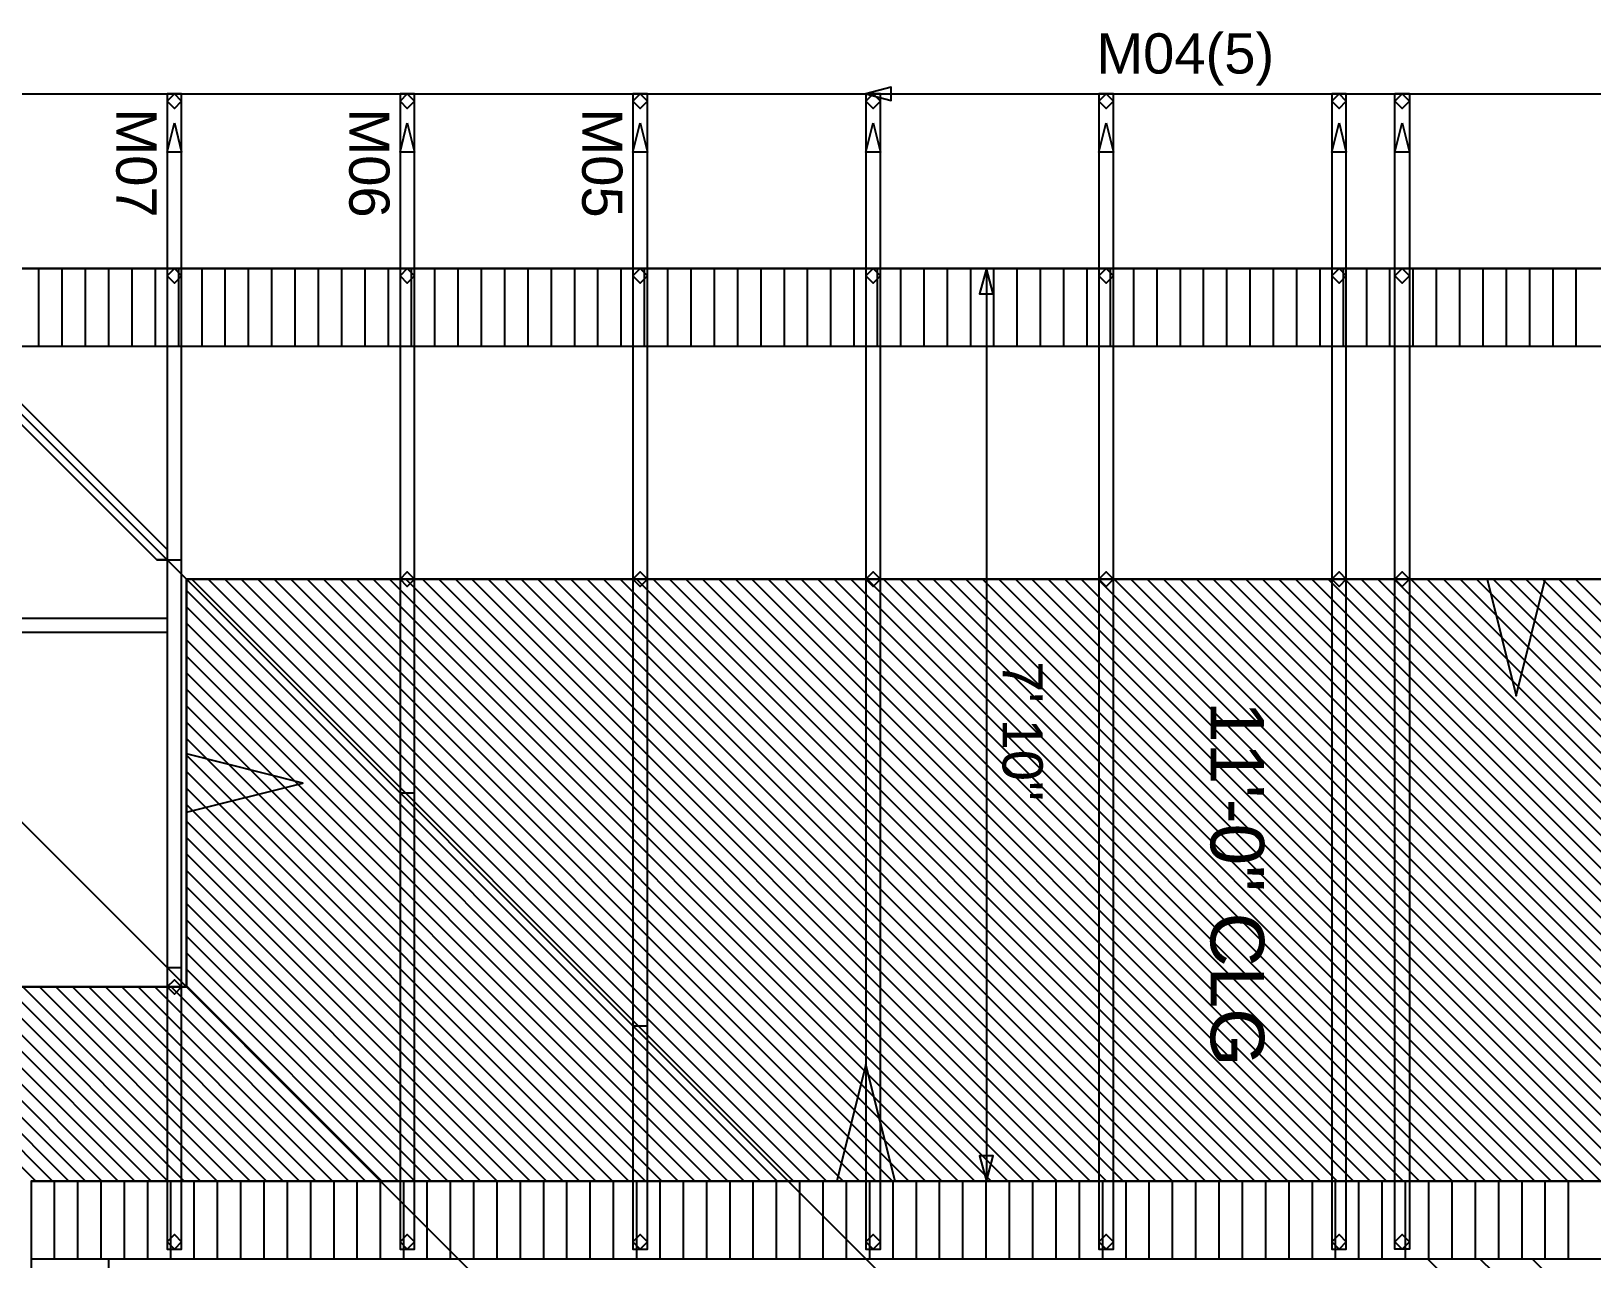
# Model space of a CAD drawing. Header units: inches. Extents: x -25328 to 8149, y -5530 to 4336.
# Drawn here: x 1562.1 to 1722.8, y 3183.1 to 3309.5 of the extents above; entities that cross this region are included whole.
import ezdxf

# ---------------------------------------------------------------- set-up
doc = ezdxf.new("R2010")
doc.units = ezdxf.units.IN
doc.header["$LTSCALE"] = 16
doc.header["$MEASUREMENT"] = 0
doc.layers.get('0').update_dxf_attribs({"linetype": 'CONTINUOUS'})
for name, color, linetype in [('1st_Floor_Labels_Engineering_Mem', 7, 'CONTINUOUS'), ('1st_Floor_Objects_Dimensions', 7, 'CONTINUOUS'), ('1st_Floor_Objects_Non-Associativ', 7, 'CONTINUOUS'), ('1st_Floor_Objects_Planes', 7, 'CONTINUOUS'), ('1st_Floor_Objects_Roof_Framing', 40, 'CONTINUOUS'), ('1st_Floor_Objects_Roof_Truss', 40, 'CONTINUOUS'), ('1st_Floor_Objects_Walls', 7, 'CONTINUOUS')]:
    doc.layers.add(name, color=color, linetype=linetype)
doc.styles.add('ARIAL', font='arial.ttf', dxfattribs={"height": 13.333333})

msp = doc.modelspace()

# ---------------------------------------------------------------- linework, layer by layer
at = {"layer": '1st_Floor_Labels_Engineering_Mem', "color": 7}
msp.add_line((1648.05582896, 3303.08601885), (1728.05627909, 3303.08620196), dxfattribs=at)
msp.add_lwpolyline([(1648.05582896, 3303.08601885), (1650.64773265, 3302.39149981), (1650.64773265, 3303.7805379), (1648.05582896, 3303.08601885)], close=True, dxfattribs=at).dxf.unprotected_set("ltscale", 0)
at = {"layer": '1st_Floor_Objects_Dimensions', "color": 7}
for p, q in [((1660.47070018, 3285.08611041), (1654.47070018, 3285.08611041)), ((1660.47070018, 3285.08611041), (1666.47070018, 3285.08611041)), ((1660.47070018, 3285.08611041), (1660.47070018, 3191.0864461)), ((1660.47070018, 3191.0864461), (1654.47070018, 3191.0864461)), ((1660.47070018, 3191.0864461), (1666.47072306, 3191.0864461))]:
    msp.add_line(p, q, dxfattribs=at)
for points in [[(1660.47070018, 3285.08611041), (1659.77620402, 3282.4942525), (1661.16519633, 3282.4942525), (1660.47070018, 3285.08611041)], [(1660.47070018, 3191.0864461), (1661.16519633, 3193.67830401), (1659.77620402, 3193.67830401), (1660.47070018, 3191.0864461)]]:
    msp.add_lwpolyline(points, close=True, dxfattribs=at).dxf.unprotected_set("ltscale", 0)
at = {"layer": '1st_Floor_Objects_Non-Associativ', "color": 7}
for p, q in [((1578.60932627, 3253.08412676), (1640.60773936, 3191.08571368)), ((1580.30634776, 3253.08412676), (1642.30480662, 3191.08571368)), ((1582.00330058, 3253.08421832), (1644.00175944, 3191.08571368)), ((1583.70034495, 3253.08421832), (1645.69880381, 3191.08571368)), ((1585.39729777, 3253.08421832), (1647.39577952, 3191.08571368)), ((1587.09429637, 3253.08430987), (1649.09280101, 3191.08580523)), ((1588.79129496, 3253.08430987), (1650.7897996, 3191.08580523)), ((1590.48829356, 3253.08430987), (1652.4867982, 3191.08580523)), ((1592.18531504, 3253.08430987), (1654.18386546, 3191.08580523)), ((1593.88226786, 3253.08440142), (1655.88081828, 3191.08580523)), ((1595.57926646, 3253.08440142), (1657.57781688, 3191.08580523)), ((1597.27626506, 3253.08440142), (1659.27483836, 3191.08589678)), ((1598.97326365, 3253.08449298), (1660.97185984, 3191.08589678)), ((1600.67030803, 3253.08449298), (1662.66888133, 3191.08589678)), ((1602.36726085, 3253.08449298), (1664.36585704, 3191.08589678)), ((1604.06428233, 3253.08449298), (1666.06290141, 3191.08589678)), ((1605.76128093, 3253.08458453), (1667.75992289, 3191.08589678)), ((1607.45823375, 3253.08458453), (1669.45687571, 3191.08589678)), ((1609.15523234, 3253.08458453), (1671.1538972, 3191.08598834)), ((1610.85223094, 3253.08467608), (1672.85089579, 3191.08598834)), ((1612.54922953, 3253.08467608), (1674.54789439, 3191.08598834)), ((1614.24622813, 3253.08467608), (1676.24491587, 3191.08598834)), ((1615.94324961, 3253.08467608), (1677.94196025, 3191.08598834)), ((1617.64022532, 3253.08476763), (1679.63893596, 3191.08598834)), ((1619.33720103, 3253.08476763), (1681.33593455, 3191.08598834)), ((1621.03419963, 3253.08476763), (1683.03295604, 3191.08607989)), ((1622.73119822, 3253.08485919), (1684.72995463, 3191.08607989)), ((1624.42819682, 3253.08485919), (1686.42695323, 3191.08607989)), ((1626.12519542, 3253.08485919), (1688.12397471, 3191.08607989)), ((1627.82219401, 3253.08485919), (1689.82097331, 3191.08607989)), ((1629.5192155, 3253.08495074), (1691.51801768, 3191.08607989)), ((1631.21616832, 3253.08495074), (1693.21499339, 3191.08607989)), ((1632.91316691, 3253.08495074), (1694.91201487, 3191.08617144)), ((1634.61016551, 3253.08495074), (1696.60901347, 3191.08617144)), ((1636.3071641, 3253.08504229), (1698.30601207, 3191.08617144)), ((1638.00420848, 3253.08504229), (1700.00307933, 3191.08617144)), ((1639.7011613, 3253.08504229), (1701.70003215, 3191.08617144)), ((1641.39818278, 3253.08513384), (1703.39707652, 3191.08617144)), ((1643.09518138, 3253.08513384), (1705.094098, 3191.08626299)), ((1644.79217997, 3253.08513384), (1706.7910966, 3191.08626299)), ((1646.48913279, 3253.08513384), (1708.48807231, 3191.08626299)), ((1648.18617717, 3253.0852254), (1710.18511668, 3191.08626299)), ((1649.88317576, 3253.0852254), (1711.88213816, 3191.08626299)), ((1651.58017436, 3253.0852254), (1713.57913676, 3191.08626299)), ((1653.27715007, 3253.08531695), (1715.27613536, 3191.08626299)), ((1654.97410289, 3253.08531695), (1716.97308818, 3191.08635455)), ((1656.67114726, 3253.08531695), (1718.67015544, 3191.08635455)), ((1658.36814586, 3253.08531695), (1720.36715403, 3191.08635455)), ((1660.06519023, 3253.0854085), (1722.06424418, 3191.08635455)), ((1661.76214305, 3253.0854085), (1723.76117411, 3191.08635455)), ((1663.45914164, 3253.0854085), (1725.4581956, 3191.08635455)), ((1665.15607158, 3253.08550006), (1727.15514842, 3191.08635455)), ((1666.85311595, 3253.08550006), (1728.85221568, 3191.0864461)), ((1668.55011454, 3253.08550006), (1730.54921428, 3191.0864461)), ((1670.24706736, 3253.08550006), (1732.2461671, 3191.0864461)), ((1671.94406596, 3253.08559161), (1733.94316569, 3191.0864461)), ((1673.64106456, 3253.08559161), (1793.63994304, 3133.08669024)), ((1675.33804026, 3253.08559161), (1795.33697596, 3133.08669024)), ((1677.03510752, 3253.08568316), (1797.03410044, 3133.08669024)), ((1678.7321519, 3253.08568316), (1798.73122493, 3133.08659869)), ((1680.42903605, 3253.08568316), (1800.42810908, 3133.08659869)), ((1682.12603465, 3253.08568316), (1802.12514201, 3133.08659869)), ((1683.82303325, 3253.08577471), (1803.82220927, 3133.08650714)), ((1685.52003184, 3253.08577471), (1805.5192422, 3133.08650714)), ((1687.21700755, 3253.08577471), (1807.21627513, 3133.08650714)), ((1688.91407481, 3253.08586627), (1808.91339961, 3133.08650714)), ((1690.61100474, 3253.08586627), (1810.61037532, 3133.08650714)), ((1692.30800334, 3253.08586627), (1812.30740825, 3133.08650714)), ((1694.00500193, 3253.08586627), (1814.00450984, 3133.08641558)), ((1695.70200053, 3253.08595782), (1815.70148555, 3133.08641558)), ((1697.3990449, 3253.08595782), (1817.39861003, 3133.08641558)), ((1699.09597483, 3253.08595782), (1819.09558574, 3133.08632403)), ((1700.79297343, 3253.08604937), (1820.79263011, 3133.08632403)), ((1702.48997203, 3253.08604937), (1822.48967448, 3133.08632403)), ((1704.1870164, 3253.08604937), (1824.18679896, 3133.08632403)), ((1705.884015, 3253.08604937), (1825.88383189, 3133.08632403)), ((1707.58096782, 3253.08614092), (1827.58079615, 3133.08623248)), ((1709.27796641, 3253.08614092), (1829.27785197, 3133.08623248)), ((1710.97496501, 3253.08614092), (1830.9748849, 3133.08623248)), ((1712.67200938, 3253.08623248), (1832.67200938, 3133.08614092)), ((1714.36893931, 3253.08623248), (1834.36898509, 3133.08614092)), ((1716.06593791, 3253.08623248), (1836.06600657, 3133.08614092)), ((1717.76298228, 3253.08623248), (1837.76313105, 3133.08614092)), ((1719.45998088, 3253.08632403), (1839.46017543, 3133.08614092)), ((1721.15697947, 3253.08632403), (1841.1572198, 3133.08604937)), ((1578.0552949, 3251.94109088), (1638.91074076, 3191.08571368)), ((1578.0552949, 3250.24406939), (1637.21374217, 3191.08571368)), ((1578.0552949, 3248.54704791), (1635.51672068, 3191.08562213)), ((1578.0552949, 3246.85011798), (1633.81974498, 3191.08562213)), ((1578.0552949, 3245.15300494), (1632.12272349, 3191.08562213)), ((1578.0552949, 3243.45598345), (1630.42570201, 3191.08562213)), ((1578.0552949, 3241.75905352), (1628.7287263, 3191.08562213)), ((1578.0552949, 3240.06203204), (1627.0317277, 3191.08562213)), ((1578.0552949, 3238.36501055), (1625.33472911, 3191.08562213)), ((1578.0552949, 3236.66798907), (1623.63766185, 3191.08553057)), ((1578.0552949, 3234.97087603), (1621.94066325, 3191.08553057)), ((1578.0552949, 3233.27385455), (1620.24366465, 3191.08553057)), ((1578.0552949, 3231.57692462), (1618.54673472, 3191.08553057)), ((1578.0552949, 3229.87981158), (1616.84964457, 3191.08553057)), ((1578.0552949, 3228.18288165), (1615.15264598, 3191.08553057)), ((1578.0552949, 3226.48586016), (1613.45567027, 3191.08543902)), ((1578.0552949, 3224.78883868), (1611.75860301, 3191.08543902)), ((1578.0552949, 3223.09181719), (1610.06160441, 3191.08543902)), ((1578.0552949, 3221.39479571), (1608.36460582, 3191.08543902)), ((1578.0552949, 3219.69777423), (1606.66763011, 3191.08543902)), ((1578.0552949, 3218.00075274), (1604.97060862, 3191.08543902)), ((1578.0552949, 3216.30373126), (1603.27361003, 3191.08543902)), ((1578.0552949, 3214.60661822), (1601.57656565, 3191.08534747)), ((1578.0552949, 3212.90968829), (1599.87958995, 3191.08534747)), ((1542.54432383, 3211.08614092), (1562.54539195, 3191.08507281)), ((1544.24134532, 3211.08614092), (1564.24239055, 3191.08507281)), ((1545.9383668, 3211.08614092), (1565.93938914, 3191.08507281)), ((1547.63538829, 3211.08614092), (1567.63641063, 3191.08516436)), ((1549.33240977, 3211.08614092), (1569.33343211, 3191.08516436)), ((1551.02943126, 3211.08614092), (1571.03043071, 3191.08516436)), ((1552.72645274, 3211.08614092), (1572.7274293, 3191.08516436)), ((1554.42347422, 3211.08614092), (1574.42445079, 3191.08516436)), ((1556.12054148, 3211.08614092), (1576.12147227, 3191.08516436)), ((1557.81751719, 3211.08614092), (1577.81844798, 3191.08516436)), ((1559.51453868, 3211.08614092), (1579.51546946, 3191.08525591)), ((1561.21156016, 3211.08614092), (1581.21246806, 3191.08525591)), ((1562.90858165, 3211.08614092), (1582.90948954, 3191.08525591)), ((1564.60564891, 3211.08614092), (1584.60653392, 3191.08525591)), ((1566.30267039, 3211.08614092), (1586.30353251, 3191.08525591)), ((1567.99973765, 3211.08614092), (1588.00059977, 3191.08525591)), ((1569.69666758, 3211.08614092), (1589.69750682, 3191.08534747)), ((1571.39368907, 3211.08614092), (1591.3945283, 3191.08534747)), ((1573.09075633, 3211.08614092), (1593.09154979, 3191.08534747)), ((1574.78773204, 3211.08614092), (1594.78852549, 3191.08534747)), ((1576.4847993, 3211.08614092), (1596.48559275, 3191.08534747)), ((1578.0552949, 3211.2126668), (1598.18256846, 3191.08534747)), ((1705.93739024, 3183.08638507), (1726.05626384, 3162.96748858)), ((1711.32522288, 3183.08638507), (1712.67246714, 3181.73909503)), ((1716.71360484, 3183.08638507), (1726.05626384, 3173.74370318)), ((1722.10141459, 3183.08647662), (1722.10175792, 3183.08611041))]:
    msp.add_line(p, q, dxfattribs=at)
msp.add_lwpolyline([(1852.05628672, 3133.08595782), (1734.05630198, 3133.08742266), (1734.05481425, 3191.0864461), (1562.05778209, 3191.08507281), (1562.05778209, 3065.08589678), (1324.0563325, 3065.08589678), (1324.05578318, 3211.08614092), (1578.0552949, 3211.08614092), (1578.0552949, 3253.08412676), (1852.05628672, 3253.08833819)], close=True, dxfattribs=at).dxf.unprotected_set("ltscale", 0)
msp.add_lwpolyline([(1360.05587474, 3057.0859273), (1570.05777446, 3057.0859273), (1570.05775157, 3183.08537799), (1726.05626384, 3183.08647662), (1726.05626384, 3158.58595782), (1709.08964244, 3158.58595782), (1709.08964244, 3168.23698931), (1589.0860261, 3168.23698931), (1589.0860261, 3081.19432574), (1709.08964244, 3081.19432574), (1709.08964244, 3158.58595782), (1726.05626384, 3158.58595782), (1726.05630961, 3069.19395953), (1722.0500764, 3069.19395953), (1722.0500764, 2779.18515521)], dxfattribs=at).dxf.unprotected_set("ltscale", 0)
at = {"layer": '1st_Floor_Objects_Planes', "color": 70}
for p, q in [((1528.05532542, 3303.08629351), (1715.05579081, 3116.08580523)), ((1528.05546275, 3303.08601885), (1902.05625335, 3303.08638507)), ((1528.05546275, 3303.08611041), (1902.0562276, 3303.08620196)), ((1715.05579081, 3116.08571368), (1528.05546275, 3303.08601885)), ((1715.05579081, 3074.08562213), (1528.05532542, 3261.08611041)), ((1528.0553712, 3261.08611041), (1715.05579081, 3074.08580523))]:
    msp.add_line(p, q, dxfattribs=at)
at = {"layer": '1st_Floor_Objects_Planes', "color": 7}
for p, q in [((1546.0553712, 3285.08620196), (1884.05619899, 3285.08620196)), ((1578.0552949, 3253.08614092), (1852.056281, 3253.08623248)), ((1578.0552949, 3211.08614092), (1578.0552949, 3253.08614092)), ((1718.05576793, 3253.08623248), (1712.05579081, 3253.08614092)), ((1712.05579081, 3253.08614092), (1715.05595103, 3241.08623248)), ((1715.05595103, 3241.08623248), (1718.05576793, 3253.08623248)), ((1590.0552949, 3232.08614092), (1578.0552949, 3235.08614092)), ((1578.0552949, 3235.08614092), (1578.0552949, 3229.08614092)), ((1578.0552949, 3229.08614092), (1590.0552949, 3232.08614092)), ((1324.05578318, 3211.08614092), (1578.0552949, 3211.08614092)), ((1648.05683604, 3203.0864461), (1645.05701915, 3191.08635455)), ((1651.05701915, 3191.0864461), (1648.05683604, 3203.0864461)), ((1734.05627909, 3191.0864461), (1562.05773631, 3191.08635455)), ((1645.05701915, 3191.08635455), (1651.05701915, 3191.0864461))]:
    msp.add_line(p, q, dxfattribs=at)
at = {"layer": '1st_Floor_Objects_Planes', "color": 210}
for p, q in [((1852.05628672, 3253.08833819), (1578.0552949, 3253.08412676)), ((1578.0552949, 3253.08412676), (1578.0552949, 3211.08614092)), ((1578.0552949, 3211.08614092), (1324.05523387, 3211.08614092)), ((1562.05778209, 3191.08507281), (1734.05616465, 3191.08772784)), ((1570.05775157, 3183.08638507), (1726.05626384, 3183.08647662)), ((1570.05782023, 3057.0859273), (1570.05775157, 3183.08638507))]:
    msp.add_line(p, q, dxfattribs=at)
at = {"layer": '1st_Floor_Objects_Planes', "color": 7}
for points in [[(1712.05579081, 3253.08614092), (1715.05595103, 3241.08623248), (1718.05576793, 3253.08623248)], [(1578.0552949, 3229.08614092), (1590.0552949, 3232.08614092), (1578.0552949, 3235.08614092)], [(1651.05701915, 3191.0864461), (1648.05683604, 3203.0864461), (1645.05701915, 3191.08635455)]]:
    msp.add_lwpolyline(points, close=True, dxfattribs=at).dxf.unprotected_set("ltscale", 0)
at = {"layer": '1st_Floor_Objects_Roof_Framing', "color": 40}
for points in [[(1576.80585185, 3303.08601885), (1576.05585185, 3302.33601885), (1576.80585185, 3301.58601885), (1577.55585185, 3302.33601885)], [(1600.80585185, 3303.08611041), (1600.05585185, 3302.33611041), (1600.80585185, 3301.58611041), (1601.55585185, 3302.33611041)], [(1624.80582896, 3303.08611041), (1624.05582896, 3302.33611041), (1624.80582896, 3301.58611041), (1625.55582896, 3302.33611041)], [(1648.80582896, 3303.08611041), (1648.05582896, 3302.33611041), (1648.80582896, 3301.58611041), (1649.55582896, 3302.33611041)], [(1672.80582896, 3303.08611041), (1672.05582896, 3302.33611041), (1672.80582896, 3301.58611041), (1673.55582896, 3302.33611041)], [(1696.80582896, 3303.08620196), (1696.05582896, 3302.33620196), (1696.80582896, 3301.58620196), (1697.55582896, 3302.33620196)], [(1703.30625621, 3303.08611041), (1702.55625621, 3302.33611041), (1703.30625621, 3301.58611041), (1704.05625621, 3302.33611041)], [(1576.80585185, 3300.08601885), (1577.55585185, 3297.08601885), (1576.05585185, 3297.08601885)], [(1600.80582896, 3300.08611041), (1601.55585185, 3297.08611041), (1600.05585185, 3297.08611041)], [(1624.80582896, 3300.08611041), (1625.55582896, 3297.08611041), (1624.05582896, 3297.08611041)], [(1648.80582896, 3300.08611041), (1649.55582896, 3297.08611041), (1648.05582896, 3297.08611041)], [(1672.80582896, 3300.08611041), (1673.55582896, 3297.08611041), (1672.05582896, 3297.08611041)], [(1696.80582896, 3300.08620196), (1697.55582896, 3297.08620196), (1696.05582896, 3297.08620196)], [(1703.30627909, 3300.08611041), (1704.05625621, 3297.08611041), (1702.55625621, 3297.08611041)], [(1576.80585185, 3285.08611041), (1576.05585185, 3284.33611041), (1576.80585185, 3283.58611041), (1577.55585185, 3284.33611041)], [(1600.80585185, 3285.08611041), (1600.05585185, 3284.33611041), (1600.80585185, 3283.58611041), (1601.55585185, 3284.33611041)], [(1624.80582896, 3285.08611041), (1624.05582896, 3284.33611041), (1624.80582896, 3283.58611041), (1625.55582896, 3284.33611041)], [(1648.80582896, 3285.08611041), (1648.05582896, 3284.33611041), (1648.80582896, 3283.58611041), (1649.55582896, 3284.33611041)], [(1672.80582896, 3285.08611041), (1672.05582896, 3284.33611041), (1672.80582896, 3283.58611041), (1673.55582896, 3284.33611041)], [(1696.80582896, 3285.08611041), (1696.05582896, 3284.33611041), (1696.80582896, 3283.58611041), (1697.55582896, 3284.33611041)], [(1703.30627909, 3285.08620196), (1702.55627909, 3284.33620196), (1703.30627909, 3283.58620196), (1704.05627909, 3284.33620196)], [(1600.05587474, 3253.08458453), (1600.80587474, 3253.83458453), (1601.55587474, 3253.08458453), (1600.80587474, 3252.33458453)], [(1624.05585185, 3253.08495074), (1624.80585185, 3253.83495074), (1625.55585185, 3253.08495074), (1624.80585185, 3252.33495074)], [(1648.05585185, 3253.08531695), (1648.80585185, 3253.83531695), (1649.55585185, 3253.08531695), (1648.80585185, 3252.33531695)], [(1672.05585185, 3253.08568316), (1672.80585185, 3253.83568316), (1673.55585185, 3253.08568316), (1672.80585185, 3252.33568316)], [(1696.05585185, 3253.08604937), (1696.80585185, 3253.83604937), (1697.55585185, 3253.08604937), (1696.80585185, 3252.33604937)], [(1702.55627909, 3253.08614092), (1703.30627909, 3253.83614092), (1704.05627909, 3253.08614092), (1703.30627909, 3252.33614092)], [(1576.05587474, 3211.08614092), (1576.80587474, 3211.83614092), (1577.55587474, 3211.08614092), (1576.80587474, 3210.33614092)], [(1576.80589763, 3184.08669024), (1576.05589763, 3184.83669024), (1576.80589763, 3185.58669024), (1577.55589763, 3184.83669024)], [(1600.80589763, 3184.08669024), (1600.05589763, 3184.83669024), (1600.80589763, 3185.58669024), (1601.55589763, 3184.83669024)], [(1624.80587474, 3184.08669024), (1624.05587474, 3184.83669024), (1624.80587474, 3185.58669024), (1625.55587474, 3184.83669024)], [(1648.80587474, 3184.08669024), (1648.05587474, 3184.83669024), (1648.80587474, 3185.58669024), (1649.55587474, 3184.83669024)], [(1672.80587474, 3184.08669024), (1672.05587474, 3184.83669024), (1672.80587474, 3185.58669024), (1673.55587474, 3184.83669024)], [(1696.80587474, 3184.08669024), (1696.05587474, 3184.83669024), (1696.80587474, 3185.58669024), (1697.55587474, 3184.83669024)], [(1703.30627909, 3184.08669024), (1702.55627909, 3184.83669024), (1703.30627909, 3185.58669024), (1704.05627909, 3184.83669024)]]:
    msp.add_lwpolyline(points, close=True, dxfattribs=at).dxf.unprotected_set("ltscale", 0)
at = {"layer": '1st_Floor_Objects_Roof_Truss', "color": 40}
for p, q in [((1648.05582896, 3303.08611041), (1649.55582896, 3303.08611041)), ((1672.05582896, 3303.08611041), (1673.55582896, 3303.08611041)), ((1696.05582896, 3303.08620196), (1697.55582896, 3303.08620196)), ((1704.05627909, 3303.08611041), (1702.55627909, 3303.08611041)), ((1576.05585185, 3256.14656573), (1576.05585185, 3255.08565264)), ((1576.05585185, 3256.14656573), (1576.05585185, 3255.08565264)), ((1574.99512187, 3255.0859273), (1576.05585185, 3255.08565264)), ((1574.99512187, 3255.0859273), (1576.05585185, 3255.08565264)), ((1576.05587474, 3255.08565264), (1577.55587474, 3255.08565264)), ((1576.05587474, 3255.08565264), (1577.55587474, 3255.08565264)), ((1600.05585185, 3253.08458453), (1601.55585185, 3253.08458453)), ((1600.05585185, 3253.08458453), (1601.55585185, 3253.08458453)), ((1600.05585185, 3253.08458453), (1601.55585185, 3253.08458453)), ((1624.05585185, 3253.08495074), (1625.55585185, 3253.08495074)), ((1624.05585185, 3253.08495074), (1625.55585185, 3253.08495074)), ((1624.05585185, 3253.08495074), (1625.55585185, 3253.08495074)), ((1648.05585185, 3253.08531695), (1649.55585185, 3253.08531695)), ((1648.05585185, 3253.08531695), (1649.55585185, 3253.08531695)), ((1648.05585185, 3253.08531695), (1649.55585185, 3253.08531695)), ((1672.05585185, 3253.08568316), (1673.55585185, 3253.08568316)), ((1672.05585185, 3253.08568316), (1673.55585185, 3253.08568316)), ((1672.05585185, 3253.08568316), (1673.55585185, 3253.08568316)), ((1696.05585185, 3253.08604937), (1697.55585185, 3253.08604937)), ((1696.05585185, 3253.08604937), (1697.55585185, 3253.08604937)), ((1696.05585185, 3253.08604937), (1697.55585185, 3253.08604937)), ((1704.05630198, 3253.08614092), (1702.55630198, 3253.08614092)), ((1704.05630198, 3253.08614092), (1702.55630198, 3253.08614092)), ((1704.05630198, 3253.08614092), (1702.55630198, 3253.08614092)), ((1576.05587474, 3249.0857442), (1576.05587474, 3247.5857442)), ((1576.05587474, 3249.0857442), (1576.05587474, 3247.5857442)), ((1600.05585185, 3231.0857442), (1601.55585185, 3231.0857442)), ((1600.05585185, 3231.0857442), (1601.55585185, 3231.0857442)), ((1576.05587474, 3213.08546954), (1577.55587474, 3213.08546954)), ((1576.05587474, 3213.08546954), (1577.55587474, 3213.08546954)), ((1576.05587474, 3211.08614092), (1577.55587474, 3211.08614092)), ((1576.05587474, 3211.08614092), (1577.55587474, 3211.08614092)), ((1576.05587474, 3211.08614092), (1577.55587474, 3211.08614092)), ((1576.05587474, 3211.08614092), (1577.55587474, 3211.08614092)), ((1624.05585185, 3207.0857442), (1625.55585185, 3207.0857442)), ((1624.05585185, 3207.0857442), (1625.55585185, 3207.0857442)), ((1576.05589763, 3191.08635455), (1577.55589763, 3191.08635455)), ((1576.05589763, 3191.08635455), (1577.55589763, 3191.08635455)), ((1576.05589763, 3191.08635455), (1577.55589763, 3191.08635455)), ((1600.05587474, 3191.08562213), (1601.55587474, 3191.08562213)), ((1600.05587474, 3191.08562213), (1601.55587474, 3191.08562213)), ((1600.05587474, 3191.08562213), (1601.55587474, 3191.08562213)), ((1600.05587474, 3191.08562213), (1601.55587474, 3191.08562213)), ((1624.05587474, 3191.08598834), (1625.55587474, 3191.08598834)), ((1624.05587474, 3191.08598834), (1625.55587474, 3191.08598834)), ((1624.05587474, 3191.08598834), (1625.55587474, 3191.08598834)), ((1624.05587474, 3191.08598834), (1625.55587474, 3191.08598834)), ((1648.05587474, 3191.08635455), (1649.55587474, 3191.08635455)), ((1648.05587474, 3191.08635455), (1649.55587474, 3191.08635455)), ((1648.05587474, 3191.08635455), (1649.55587474, 3191.08635455)), ((1648.05587474, 3191.08635455), (1649.55587474, 3191.08635455)), ((1672.05587474, 3191.08672076), (1673.55587474, 3191.08672076)), ((1672.05587474, 3191.08672076), (1673.55587474, 3191.08672076)), ((1672.05587474, 3191.08672076), (1673.55587474, 3191.08672076)), ((1672.05587474, 3191.08672076), (1673.55587474, 3191.08672076)), ((1696.05587474, 3191.08708697), (1697.55587474, 3191.08708697)), ((1696.05587474, 3191.08708697), (1697.55587474, 3191.08708697)), ((1696.05587474, 3191.08708697), (1697.55587474, 3191.08708697)), ((1696.05587474, 3191.08708697), (1697.55587474, 3191.08708697)), ((1704.05630198, 3191.08717852), (1702.55630198, 3191.08717852)), ((1704.05630198, 3191.08717852), (1702.55630198, 3191.08717852)), ((1704.05630198, 3191.08717852), (1702.55630198, 3191.08717852)), ((1704.05630198, 3191.08717852), (1702.55630198, 3191.08717852)), ((1576.05589763, 3184.08669024), (1577.55589763, 3184.08669024)), ((1600.05587474, 3184.08669024), (1601.55587474, 3184.08669024)), ((1624.05587474, 3184.08669024), (1625.55587474, 3184.08669024)), ((1648.05587474, 3184.08669024), (1649.55587474, 3184.08669024)), ((1648.05587474, 3184.08669024), (1649.55587474, 3184.08669024)), ((1672.05587474, 3184.08669024), (1673.55587474, 3184.08669024)), ((1672.05587474, 3184.08669024), (1673.55587474, 3184.08669024)), ((1696.05587474, 3184.08669024), (1697.55587474, 3184.08669024)), ((1696.05587474, 3184.08669024), (1697.55587474, 3184.08669024)), ((1704.05630198, 3184.08669024), (1702.55630198, 3184.08669024)), ((1704.05630198, 3184.08669024), (1702.55630198, 3184.08669024))]:
    msp.add_line(p, q, dxfattribs=at)
for points in [[(1529.11623851, 3303.08601885), (1576.05582896, 3256.14647418), (1576.05582896, 3255.0857442), (1574.99516764, 3255.0857442), (1528.05560008, 3302.02538043), (1528.58591929, 3302.55565386)], [(1576.05585185, 3303.08601885), (1576.05589763, 3184.08669024), (1576.80589763, 3184.08669024), (1577.55589763, 3184.08669024), (1577.55585185, 3303.08601885), (1576.80585185, 3303.08601885)], [(1600.05582896, 3303.08611041), (1600.05587474, 3184.08669024), (1600.80587474, 3184.08669024), (1601.55587474, 3184.08669024), (1601.55582896, 3303.08611041), (1600.80582896, 3303.08611041)], [(1624.05582896, 3303.08611041), (1624.05587474, 3184.08669024), (1624.80587474, 3184.08669024), (1625.55587474, 3184.08669024), (1625.55582896, 3303.08611041), (1624.80582896, 3303.08611041)], [(1648.05582896, 3303.08611041), (1648.05587474, 3184.08669024), (1648.80587474, 3184.08669024), (1649.55587474, 3184.08669024), (1649.55582896, 3303.08611041), (1648.80582896, 3303.08611041)], [(1672.05582896, 3303.08611041), (1672.05587474, 3184.08669024), (1672.80587474, 3184.08669024), (1673.55587474, 3184.08669024), (1673.55582896, 3303.08611041), (1672.80582896, 3303.08611041)], [(1696.05582896, 3303.08620196), (1696.05587474, 3184.08669024), (1696.80587474, 3184.08669024), (1697.55587474, 3184.08669024), (1697.55582896, 3303.08620196), (1696.80582896, 3303.08620196)], [(1704.05627909, 3303.08611041), (1704.05630198, 3184.08669024), (1703.30630198, 3184.08669024), (1702.55630198, 3184.08669024), (1702.55627909, 3303.08611041), (1703.30627909, 3303.08611041)], [(1528.05532542, 3249.0857442), (1576.05587474, 3249.0857442), (1576.05587474, 3248.3357442), (1576.05587474, 3247.5857442), (1528.05532542, 3247.5857442), (1528.05532542, 3248.3357442)]]:
    msp.add_lwpolyline(points, close=True, dxfattribs=at).dxf.unprotected_set("ltscale", 0)
at = {"layer": '1st_Floor_Objects_Walls', "color": 7}
for p, q in [((1562.85536662, 3277.08614092), (1562.85536662, 3285.08611041)), ((1565.25537577, 3277.08614092), (1565.25537577, 3285.08611041)), ((1567.65538493, 3277.08614092), (1567.65538493, 3285.08611041)), ((1570.05539409, 3277.08614092), (1570.05539409, 3285.08611041)), ((1572.45540324, 3277.08614092), (1572.45540324, 3285.08611041)), ((1574.8554124, 3277.08614092), (1574.8554124, 3285.08611041)), ((1577.25542155, 3277.08614092), (1577.25542155, 3285.08611041)), ((1579.65543071, 3277.08614092), (1579.65543071, 3285.08611041)), ((1582.05543986, 3277.08614092), (1582.05543986, 3285.08611041)), ((1584.45544902, 3277.08614092), (1584.45544902, 3285.08611041)), ((1586.85545817, 3277.08614092), (1586.85545817, 3285.08611041)), ((1589.25546733, 3277.08614092), (1589.25546733, 3285.08611041)), ((1591.65547648, 3277.08614092), (1591.65547648, 3285.08611041)), ((1594.05548564, 3277.08614092), (1594.05548564, 3285.08611041)), ((1596.45549479, 3277.08614092), (1596.45549479, 3285.08611041)), ((1598.85550395, 3277.08614092), (1598.85550395, 3285.08611041)), ((1601.2555131, 3277.08614092), (1601.2555131, 3285.08611041)), ((1603.65552226, 3277.08614092), (1603.65552226, 3285.08611041)), ((1606.05553141, 3277.08614092), (1606.05553141, 3285.08611041)), ((1608.45554057, 3277.08614092), (1608.45554057, 3285.08611041)), ((1610.85554972, 3277.08614092), (1610.85554972, 3285.08611041)), ((1613.25555888, 3277.08614092), (1613.25555888, 3285.08611041)), ((1615.65556804, 3277.08614092), (1615.65556804, 3285.08611041)), ((1618.05557719, 3277.08614092), (1618.05557719, 3285.08611041)), ((1620.45558635, 3277.08614092), (1620.45558635, 3285.08611041)), ((1622.8555955, 3277.08614092), (1622.8555955, 3285.08611041)), ((1625.25560466, 3277.08614092), (1625.25560466, 3285.08611041)), ((1627.65561381, 3277.08614092), (1627.65561381, 3285.08611041)), ((1630.05562297, 3277.08614092), (1630.05562297, 3285.08611041)), ((1632.45563212, 3277.08614092), (1632.45563212, 3285.08611041)), ((1634.85564128, 3277.08614092), (1634.85564128, 3285.08611041)), ((1637.25565043, 3277.08614092), (1637.25565043, 3285.08611041)), ((1639.65565959, 3277.08614092), (1639.65565959, 3285.08611041)), ((1642.05566874, 3277.08614092), (1642.05566874, 3285.08611041)), ((1644.4556779, 3277.08614092), (1644.4556779, 3285.08611041)), ((1646.85568705, 3277.08614092), (1646.85568705, 3285.08611041)), ((1649.25569621, 3277.08614092), (1649.25569621, 3285.08611041)), ((1651.65570536, 3277.08614092), (1651.65570536, 3285.08611041)), ((1654.05571452, 3277.08614092), (1654.05571452, 3285.08611041)), ((1656.45572367, 3277.08614092), (1656.45572367, 3285.08611041)), ((1658.85573283, 3277.08614092), (1658.85573283, 3285.08611041)), ((1661.25574199, 3277.08614092), (1661.25574199, 3285.08611041)), ((1663.65575114, 3277.08614092), (1663.65575114, 3285.08611041)), ((1666.0557603, 3277.08614092), (1666.0557603, 3285.08611041)), ((1668.45576945, 3277.08614092), (1668.45576945, 3285.08611041)), ((1670.85577861, 3277.08614092), (1670.85577861, 3285.08611041)), ((1673.25578776, 3277.08614092), (1673.25578776, 3285.08611041)), ((1675.65579692, 3277.08614092), (1675.65579692, 3285.08611041)), ((1678.05580607, 3277.08614092), (1678.05580607, 3285.08611041)), ((1680.45581523, 3277.08614092), (1680.45581523, 3285.08611041)), ((1682.85582438, 3277.08614092), (1682.85582438, 3285.08611041)), ((1685.25583354, 3277.08614092), (1685.25583354, 3285.08611041)), ((1687.65584269, 3277.08614092), (1687.65584269, 3285.08611041)), ((1690.05585185, 3277.08614092), (1690.05585185, 3285.08611041)), ((1692.455861, 3277.08614092), (1692.455861, 3285.08611041)), ((1694.85587016, 3277.08614092), (1694.85587016, 3285.08611041)), ((1697.25587931, 3277.08614092), (1697.25587931, 3285.08611041)), ((1699.65588847, 3277.08614092), (1699.65588847, 3285.08611041)), ((1702.05589763, 3277.08614092), (1702.05589763, 3285.08611041)), ((1704.45590678, 3277.08614092), (1704.45590678, 3285.08611041)), ((1706.85591594, 3277.08614092), (1706.85591594, 3285.08611041)), ((1709.25592509, 3277.08614092), (1709.25592509, 3285.08611041)), ((1711.65593425, 3277.08614092), (1711.65593425, 3285.08611041)), ((1714.0559434, 3277.08614092), (1714.0559434, 3285.08611041)), ((1716.45595256, 3277.08623248), (1716.45595256, 3285.08620196)), ((1718.85596171, 3277.08623248), (1718.85596171, 3285.08620196)), ((1721.25597087, 3277.08623248), (1721.25597087, 3285.08620196)), ((1564.45769969, 3183.08638507), (1564.45769969, 3191.08635455)), ((1566.85770884, 3183.08638507), (1566.85770884, 3191.08635455)), ((1569.257718, 3183.08638507), (1569.257718, 3191.08635455)), ((1571.65772715, 3183.08638507), (1571.65772715, 3191.08635455)), ((1574.05773631, 3183.08638507), (1574.05773631, 3191.08635455)), ((1576.45774546, 3183.08638507), (1576.45774546, 3191.08635455)), ((1578.85775462, 3183.08638507), (1578.85775462, 3191.08635455)), ((1581.25776377, 3183.08638507), (1581.25776377, 3191.08635455)), ((1583.65777293, 3183.08638507), (1583.65777293, 3191.08635455)), ((1586.05778209, 3183.08638507), (1586.05778209, 3191.08635455)), ((1588.45779124, 3183.08638507), (1588.45779124, 3191.08635455)), ((1590.8578004, 3183.08638507), (1590.8578004, 3191.08635455)), ((1593.25780955, 3183.08638507), (1593.25780955, 3191.08635455)), ((1595.65781871, 3183.08638507), (1595.65781871, 3191.08635455)), ((1598.05782786, 3183.08638507), (1598.05782786, 3191.08635455)), ((1600.45783702, 3183.08638507), (1600.45783702, 3191.08635455)), ((1602.85784617, 3183.08638507), (1602.85784617, 3191.08635455)), ((1605.25785533, 3183.08638507), (1605.25785533, 3191.08635455)), ((1607.65786448, 3183.08638507), (1607.65786448, 3191.08635455)), ((1610.05787364, 3183.08638507), (1610.05787364, 3191.08635455)), ((1612.45788279, 3183.08638507), (1612.45788279, 3191.08635455)), ((1614.85789195, 3183.08638507), (1614.85789195, 3191.08635455)), ((1617.2579011, 3183.08638507), (1617.2579011, 3191.08635455)), ((1619.65791026, 3183.08638507), (1619.65791026, 3191.08635455)), ((1622.05791941, 3183.08638507), (1622.05791941, 3191.08635455)), ((1624.45792857, 3183.08638507), (1624.45792857, 3191.08635455)), ((1626.85793773, 3183.08638507), (1626.85793773, 3191.08635455)), ((1629.25794688, 3183.08638507), (1629.25794688, 3191.08635455)), ((1631.65795604, 3183.08638507), (1631.65795604, 3191.08635455)), ((1634.05796519, 3183.08638507), (1634.05796519, 3191.08635455)), ((1636.45797435, 3183.08638507), (1636.45797435, 3191.08635455)), ((1638.8579835, 3183.08638507), (1638.8579835, 3191.08635455)), ((1641.25799266, 3183.08638507), (1641.25799266, 3191.08635455)), ((1643.65800181, 3183.08638507), (1643.65800181, 3191.08635455)), ((1646.05801097, 3183.08638507), (1646.05801097, 3191.08635455)), ((1648.45802012, 3183.08647662), (1648.45802012, 3191.0864461)), ((1650.85802928, 3183.08647662), (1650.85802928, 3191.0864461)), ((1653.25803843, 3183.08647662), (1653.25803843, 3191.0864461)), ((1655.65804759, 3183.08647662), (1655.65804759, 3191.0864461)), ((1658.05805674, 3183.08647662), (1658.05805674, 3191.0864461)), ((1660.4580659, 3183.08647662), (1660.4580659, 3191.0864461)), ((1662.85807505, 3183.08647662), (1662.85807505, 3191.0864461)), ((1665.25808421, 3183.08647662), (1665.25808421, 3191.0864461)), ((1667.65809336, 3183.08647662), (1667.65809336, 3191.0864461)), ((1670.05810252, 3183.08647662), (1670.05810252, 3191.0864461)), ((1672.45811168, 3183.08647662), (1672.45811168, 3191.0864461)), ((1674.85812083, 3183.08647662), (1674.85812083, 3191.0864461)), ((1677.25812999, 3183.08647662), (1677.25812999, 3191.0864461)), ((1679.65813914, 3183.08647662), (1679.65813914, 3191.0864461)), ((1682.0581483, 3183.08647662), (1682.0581483, 3191.0864461)), ((1684.45815745, 3183.08647662), (1684.45815745, 3191.0864461)), ((1686.85816661, 3183.08647662), (1686.85816661, 3191.0864461)), ((1689.25817576, 3183.08647662), (1689.25817576, 3191.0864461)), ((1691.65818492, 3183.08647662), (1691.65818492, 3191.0864461)), ((1694.05819407, 3183.08647662), (1694.05819407, 3191.0864461)), ((1696.45820323, 3183.08647662), (1696.45820323, 3191.0864461)), ((1698.85821238, 3183.08647662), (1698.85821238, 3191.0864461)), ((1701.25822154, 3183.08647662), (1701.25822154, 3191.0864461)), ((1703.65823069, 3183.08647662), (1703.65823069, 3191.0864461)), ((1706.05823985, 3183.08647662), (1706.05823985, 3191.0864461)), ((1708.458249, 3183.08647662), (1708.458249, 3191.0864461)), ((1710.85825816, 3183.08647662), (1710.85825816, 3191.0864461)), ((1713.25826732, 3183.08647662), (1713.25826732, 3191.0864461)), ((1715.65827647, 3183.08647662), (1715.65827647, 3191.0864461)), ((1718.05828563, 3183.08647662), (1718.05828563, 3191.0864461)), ((1720.45829478, 3183.08647662), (1720.45829478, 3191.0864461))]:
    msp.add_line(p, q, dxfattribs=at)
for points in [[(1546.05530253, 3277.08614092), (1884.05920592, 3277.08623248), (1884.05920592, 3285.08620196), (1546.05530253, 3285.08611041)], [(1546.05530253, 3277.08614092), (1884.05920592, 3277.08623248), (1884.05920592, 3285.08620196), (1546.05530253, 3285.08611041)], [(1562.05769053, 3183.08638507), (1734.05481425, 3183.08647662), (1734.05481425, 3191.0864461), (1562.05769053, 3191.08635455)], [(1562.05769053, 3183.08638507), (1734.05481425, 3183.08647662), (1734.05481425, 3191.0864461), (1562.05769053, 3191.08635455)]]:
    msp.add_lwpolyline(points, close=True, dxfattribs=at).dxf.unprotected_set("ltscale", 0)

# ---------------------------------------------------------------- texts
at = {"color": 7, "insert": (1689.09090892, 3240.53774005), "char_height": 5.5200001, "attachment_point": 1, "rotation": 270, "style": 'ARIAL'}
msp.add_mtext_static_columns(['11\'-0" CLG'], width=39.4948425293, gutter_width=1.2, height=5.5200001, dxfattribs=at)
at = {"layer": '1st_Floor_Labels_Engineering_Mem', "color": 7, "char_height": 4.139999986, "attachment_point": 1, "style": 'ARIAL'}
for s, insert, rotation in [('M04(5)', (1671.80440226, 3309.31911212), 0.0000025045), ('M07', (1574.96834269, 3301.58601885), 270.0000273208), ('M06', (1598.96831981, 3301.58611041), 270.0000273208), ('M05', (1622.96831981, 3301.58611041), 270.0000273208)]:
    msp.add_mtext(s, dxfattribs=dict(at, insert=insert, rotation=rotation))
at = {"layer": '1st_Floor_Objects_Dimensions', "color": 7, "insert": (1666.27903453, 3244.65715533), "char_height": 4.139999986, "attachment_point": 1, "rotation": 270, "style": 'ARIAL'}
msp.add_mtext('7\' 10"', dxfattribs=at)

doc.saveas('drawing.dxf')
